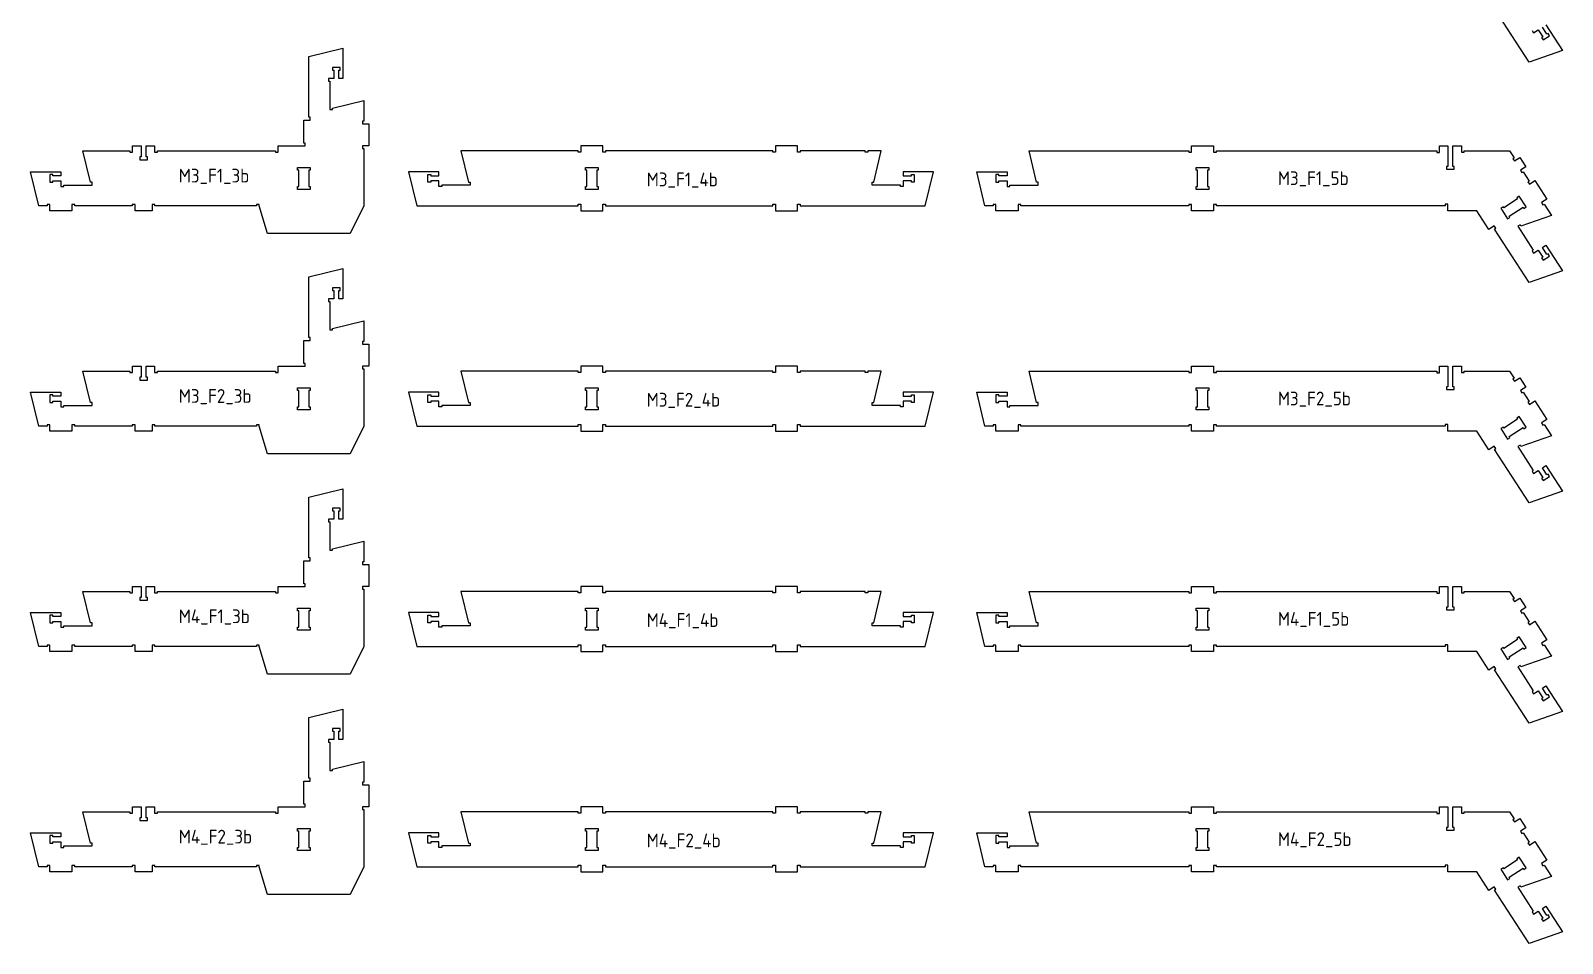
# Model space of a CAD drawing. Header units: millimetres. Extents: x -30325 to 14169, y -12596 to 6470.
# Drawn here: x 3209 to 8770, y -5319 to -2005 of the extents above; entities that cross this region are included whole.
import ezdxf

# ---------------------------------------------------------------- set-up
doc = ezdxf.new("R2010")
doc.units = ezdxf.units.MM
doc.header["$MEASUREMENT"] = 0
doc.layers.add('freeswerk_CODES', color=50, linetype='Continuous')

msp = doc.modelspace()

# ---------------------------------------------------------------- linework, layer by layer
for points in [[(8709.9, -1984.2), (8769.8, -2076.4), (8649.5, -2118.8), (8523.6, -1925.2)], [(8660, -2004.7), (8665.4, -2013.1), (8682.2, -2002.2), (8698.5, -2027.3), (8694.3, -2030.1), (8699.8, -2038.4), (8723.3, -2023.2), (8717.8, -2014.8), (8713.6, -2017.5), (8697.3, -1992.4)]]:
    msp.add_lwpolyline(points)
for points in [[(4418.7, -2333.3), (4413.7, -2333.3), (4413.7, -2343.3), (4436.7, -2343.3), (4436.7, -2423.3), (4413.7, -2423.3), (4413.7, -2433.3), (4418.7, -2433.3), (4418.7, -2641.3), (4368.7, -2741.3), (4068.7, -2741.3), (4038.7, -2641.3), (4038.7, -2636.3), (4028.7, -2636.3), (4028.7, -2641.3), (3659.7, -2641.3), (3659.7, -2636.3), (3649.7, -2636.3), (3649.7, -2659.3), (3587.7, -2659.3), (3587.7, -2636.3), (3577.7, -2636.3), (3577.7, -2641.3), (3368.7, -2641.3), (3368.7, -2636.3), (3358.7, -2636.3), (3358.7, -2659.3), (3278.7, -2659.3), (3278.7, -2636.3), (3268.7, -2636.3), (3268.7, -2641.3), (3238.7, -2641.3), (3208.7, -2517.3), (3318.7, -2517.3), (3318.7, -2532.3), (3288.7, -2532.3), (3288.7, -2527.3), (3278.7, -2527.3), (3278.7, -2555.3), (3288.7, -2555.3), (3288.7, -2550.3), (3318.7, -2550.3), (3318.7, -2570.3), (3328.7, -2570.3), (3328.7, -2565.3), (3432.2, -2565.3), (3432.2, -2555.3), (3426.2, -2555.3), (3398.7, -2441.3), (3568.7, -2441.3), (3568.7, -2446.3), (3578.7, -2446.3), (3578.7, -2423.3), (3609.7, -2423.3), (3609.7, -2463.3), (3604.7, -2463.3), (3604.7, -2473.3), (3632.7, -2473.3), (3632.7, -2463.3), (3627.7, -2463.3), (3627.7, -2423.3), (3658.7, -2423.3), (3658.7, -2446.3), (3668.7, -2446.3), (3668.7, -2441.3), (4097.7, -2441.3), (4097.7, -2446.3), (4107.7, -2446.3), (4107.7, -2423.3), (4205.7, -2423.3), (4205.7, -2413.3), (4200.7, -2413.3), (4200.7, -2329.3), (4223.7, -2329.3), (4223.7, -2319.3), (4218.7, -2319.3), (4218.7, -2098.2), (4342.7, -2068.2), (4342.7, -2178.2), (4327.7, -2178.2), (4327.7, -2148.2), (4332.7, -2148.2), (4332.7, -2138.2), (4304.7, -2138.2), (4304.7, -2148.2), (4309.7, -2148.2), (4309.7, -2178.2), (4289.7, -2178.2), (4289.7, -2188.2), (4294.7, -2188.2), (4294.7, -2291.7), (4304.7, -2291.7), (4304.7, -2285.8), (4418.7, -2258.2)], [(5196, -2635.3), (5206, -2635.3), (5206, -2659.3), (5286, -2659.3), (5286, -2635.3), (5296, -2635.3), (5296, -2641.3), (5903, -2641.3), (5903, -2635.3), (5913, -2635.3), (5913, -2659.3), (5993, -2659.3), (5993, -2635.3), (6003, -2635.3), (6003, -2641.3), (6456.7, -2641.3), (6487, -2517.3), (6377, -2517.3), (6377, -2532.3), (6407, -2532.3), (6407, -2527.3), (6417, -2527.3), (6417, -2555.3), (6407, -2555.3), (6407, -2550.3), (6377, -2550.3), (6377, -2570.3), (6367, -2570.3), (6367, -2565.3), (6263.5, -2565.3), (6263.5, -2555.3), (6269.5, -2555.3), (6297, -2441.3), (6248.8, -2441.3), (6248.8, -2446.3), (6238.8, -2446.3), (6238.8, -2441.3), (6003, -2441.3), (6003, -2446.3), (5993, -2446.3), (5993, -2423.3), (5913, -2423.3), (5913, -2446.3), (5903, -2446.3), (5903, -2441.3), (5296, -2441.3), (5296, -2446.3), (5286, -2446.3), (5286, -2423.3), (5206, -2423.3), (5206, -2446.3), (5196, -2446.3), (5196, -2441.3), (4771.1, -2441.3), (4798.7, -2555.3), (4804.7, -2555.3), (4804.7, -2565.3), (4701.1, -2565.3), (4701.1, -2570.3), (4691.1, -2570.3), (4691.1, -2550.3), (4661.1, -2550.3), (4661.1, -2555.3), (4651.1, -2555.3), (4651.1, -2527.3), (4661.1, -2527.3), (4661.1, -2532.3), (4691.1, -2532.3), (4691.1, -2517.3), (4581.1, -2517.3), (4611.1, -2641.3), (5196, -2641.3)], [(8344.5, -2641.3), (7513.5, -2641.3), (7513.5, -2636.3), (7503.5, -2636.3), (7503.5, -2659.3), (7423.5, -2659.3), (7423.5, -2636.3), (7413.5, -2636.3), (7413.5, -2641.3), (6803.5, -2641.3), (6803.5, -2636.3), (6793.5, -2636.3), (6793.5, -2659.3), (6713.5, -2659.3), (6713.5, -2636.3), (6703.5, -2636.3), (6703.5, -2641.3), (6673.5, -2641.3), (6643.5, -2517.3), (6753.5, -2517.3), (6753.5, -2532.3), (6723.5, -2532.3), (6723.5, -2527.3), (6713.5, -2527.3), (6713.5, -2555.3), (6723.5, -2555.3), (6723.5, -2550.3), (6753.5, -2550.3), (6753.5, -2570.3), (6763.5, -2570.3), (6763.5, -2565.3), (6867, -2565.3), (6867, -2555.3), (6861.1, -2555.3), (6833.5, -2441.3), (7413.5, -2441.3), (7413.5, -2446.3), (7423.5, -2446.3), (7423.5, -2423.3), (7503.5, -2423.3), (7503.5, -2446.3), (7513.5, -2446.3), (7513.5, -2441.3), (8313.5, -2441.3), (8313.5, -2447.3), (8323.5, -2447.3), (8323.5, -2423.3), (8354.5, -2423.3), (8354.5, -2498.3), (8349.5, -2498.3), (8349.5, -2508.3), (8377.5, -2508.3), (8377.5, -2498.3), (8372.5, -2498.3), (8372.5, -2423.3), (8403.5, -2423.3), (8403.5, -2446.3), (8413.5, -2446.3), (8413.5, -2441.3), (8577.6, -2441.3), (8594.3, -2466.9), (8590.1, -2469.7), (8595.5, -2478), (8614.8, -2465.5), (8636.6, -2499), (8617.3, -2511.6), (8622.8, -2520), (8627, -2517.2), (8648.8, -2550.8), (8644.6, -2553.5), (8650, -2561.9), (8669.3, -2549.3), (8712.9, -2616.4), (8693.6, -2629), (8699.1, -2637.3), (8703.3, -2634.6), (8730.2, -2676), (8619.4, -2714.7), (8616.1, -2709.7), (8607.7, -2715.1), (8664.2, -2802), (8660, -2804.7), (8665.4, -2813.1), (8682.2, -2802.2), (8698.5, -2827.3), (8694.3, -2830.1), (8699.8, -2838.4), (8723.3, -2823.2), (8717.8, -2814.8), (8713.6, -2817.5), (8697.3, -2792.4), (8709.9, -2784.2), (8769.8, -2876.4), (8649.5, -2918.8), (8523.6, -2725.2), (8527.8, -2722.4), (8522.3, -2714.1), (8503.1, -2726.6), (8459.3, -2659.3), (8354.5, -2659.3), (8354.5, -2634.6), (8344.5, -2634.6)], [(4218.5, -2571.3), (4223.5, -2571.3), (4223.5, -2581.3), (4177.5, -2581.3), (4177.5, -2571.3), (4182.5, -2571.3), (4182.5, -2511.3), (4177.5, -2511.3), (4177.5, -2501.3), (4223.5, -2501.3), (4223.5, -2511.3), (4218.5, -2511.3)], [(5269, -2581.3), (5223, -2581.3), (5223, -2571.3), (5228, -2571.3), (5228, -2511.3), (5223, -2511.3), (5223, -2501.3), (5269, -2501.3), (5269, -2511.3), (5264, -2511.3), (5264, -2571.3), (5269, -2571.3)], [(7445.5, -2511.3), (7440.5, -2511.3), (7440.5, -2501.3), (7486.5, -2501.3), (7486.5, -2511.3), (7481.5, -2511.3), (7481.5, -2571.3), (7486.5, -2571.3), (7486.5, -2581.3), (7440.5, -2581.3), (7440.5, -2571.3), (7445.5, -2571.3)], [(8607.5, -2615.7), (8557.2, -2648.4), (8554.5, -2644.3), (8546.1, -2649.7), (8571.2, -2688.3), (8579.6, -2682.8), (8576.8, -2678.6), (8627.1, -2645.9), (8629.9, -2650.1), (8638.3, -2644.7), (8613.2, -2606.1), (8604.8, -2611.6)], [(4418.7, -3133.3), (4413.7, -3133.3), (4413.7, -3143.3), (4436.7, -3143.3), (4436.7, -3223.3), (4413.7, -3223.3), (4413.7, -3233.3), (4418.7, -3233.3), (4418.7, -3441.3), (4368.7, -3541.3), (4068.7, -3541.3), (4038.7, -3441.3), (4038.7, -3436.3), (4028.7, -3436.3), (4028.7, -3441.3), (3659.7, -3441.3), (3659.7, -3436.3), (3649.7, -3436.3), (3649.7, -3459.3), (3587.7, -3459.3), (3587.7, -3436.3), (3577.7, -3436.3), (3577.7, -3441.3), (3368.7, -3441.3), (3368.7, -3436.3), (3358.7, -3436.3), (3358.7, -3459.3), (3278.7, -3459.3), (3278.7, -3436.3), (3268.7, -3436.3), (3268.7, -3441.3), (3238.7, -3441.3), (3208.7, -3317.3), (3318.7, -3317.3), (3318.7, -3332.3), (3288.7, -3332.3), (3288.7, -3327.3), (3278.7, -3327.3), (3278.7, -3355.3), (3288.7, -3355.3), (3288.7, -3350.3), (3318.7, -3350.3), (3318.7, -3370.3), (3328.7, -3370.3), (3328.7, -3365.3), (3432.2, -3365.3), (3432.2, -3355.3), (3426.2, -3355.3), (3398.7, -3241.3), (3568.7, -3241.3), (3568.7, -3246.3), (3578.7, -3246.3), (3578.7, -3223.3), (3609.7, -3223.3), (3609.7, -3263.3), (3604.7, -3263.3), (3604.7, -3273.3), (3632.7, -3273.3), (3632.7, -3263.3), (3627.7, -3263.3), (3627.7, -3223.3), (3658.7, -3223.3), (3658.7, -3246.3), (3668.7, -3246.3), (3668.7, -3241.3), (4097.7, -3241.3), (4097.7, -3246.3), (4107.7, -3246.3), (4107.7, -3223.3), (4205.7, -3223.3), (4205.7, -3213.3), (4200.7, -3213.3), (4200.7, -3129.3), (4223.7, -3129.3), (4223.7, -3119.3), (4218.7, -3119.3), (4218.7, -2898.2), (4342.7, -2868.2), (4342.7, -2978.2), (4327.7, -2978.2), (4327.7, -2948.2), (4332.7, -2948.2), (4332.7, -2938.2), (4304.7, -2938.2), (4304.7, -2948.2), (4309.7, -2948.2), (4309.7, -2978.2), (4289.7, -2978.2), (4289.7, -2988.2), (4294.7, -2988.2), (4294.7, -3091.7), (4304.7, -3091.7), (4304.7, -3085.8), (4418.7, -3058.2)], [(5196, -3435.3), (5206, -3435.3), (5206, -3459.3), (5286, -3459.3), (5286, -3435.3), (5296, -3435.3), (5296, -3441.3), (5903, -3441.3), (5903, -3435.3), (5913, -3435.3), (5913, -3459.3), (5993, -3459.3), (5993, -3435.3), (6003, -3435.3), (6003, -3441.3), (6456.7, -3441.3), (6487, -3317.3), (6377, -3317.3), (6377, -3332.3), (6407, -3332.3), (6407, -3327.3), (6417, -3327.3), (6417, -3355.3), (6407, -3355.3), (6407, -3350.3), (6377, -3350.3), (6377, -3370.3), (6367, -3370.3), (6367, -3365.3), (6263.5, -3365.3), (6263.5, -3355.3), (6269.5, -3355.3), (6297, -3241.3), (6248.8, -3241.3), (6248.8, -3246.3), (6238.8, -3246.3), (6238.8, -3241.3), (6003, -3241.3), (6003, -3246.3), (5993, -3246.3), (5993, -3223.3), (5913, -3223.3), (5913, -3246.3), (5903, -3246.3), (5903, -3241.3), (5296, -3241.3), (5296, -3246.3), (5286, -3246.3), (5286, -3223.3), (5206, -3223.3), (5206, -3246.3), (5196, -3246.3), (5196, -3241.3), (4771.1, -3241.3), (4798.7, -3355.3), (4804.7, -3355.3), (4804.7, -3365.3), (4701.1, -3365.3), (4701.1, -3370.3), (4691.1, -3370.3), (4691.1, -3350.3), (4661.1, -3350.3), (4661.1, -3355.3), (4651.1, -3355.3), (4651.1, -3327.3), (4661.1, -3327.3), (4661.1, -3332.3), (4691.1, -3332.3), (4691.1, -3317.3), (4581.1, -3317.3), (4611.1, -3441.3), (5196, -3441.3)], [(8344.5, -3441.3), (7513.5, -3441.3), (7513.5, -3436.3), (7503.5, -3436.3), (7503.5, -3459.3), (7423.5, -3459.3), (7423.5, -3436.3), (7413.5, -3436.3), (7413.5, -3441.3), (6803.5, -3441.3), (6803.5, -3436.3), (6793.5, -3436.3), (6793.5, -3459.3), (6713.5, -3459.3), (6713.5, -3436.3), (6703.5, -3436.3), (6703.5, -3441.3), (6673.5, -3441.3), (6643.5, -3317.3), (6753.5, -3317.3), (6753.5, -3332.3), (6723.5, -3332.3), (6723.5, -3327.3), (6713.5, -3327.3), (6713.5, -3355.3), (6723.5, -3355.3), (6723.5, -3350.3), (6753.5, -3350.3), (6753.5, -3370.3), (6763.5, -3370.3), (6763.5, -3365.3), (6867, -3365.3), (6867, -3355.3), (6861.1, -3355.3), (6833.5, -3241.3), (7413.5, -3241.3), (7413.5, -3246.3), (7423.5, -3246.3), (7423.5, -3223.3), (7503.5, -3223.3), (7503.5, -3246.3), (7513.5, -3246.3), (7513.5, -3241.3), (8313.5, -3241.3), (8313.5, -3247.3), (8323.5, -3247.3), (8323.5, -3223.3), (8354.5, -3223.3), (8354.5, -3298.3), (8349.5, -3298.3), (8349.5, -3308.3), (8377.5, -3308.3), (8377.5, -3298.3), (8372.5, -3298.3), (8372.5, -3223.3), (8403.5, -3223.3), (8403.5, -3246.3), (8413.5, -3246.3), (8413.5, -3241.3), (8577.6, -3241.3), (8594.3, -3266.9), (8590.1, -3269.7), (8595.5, -3278), (8614.8, -3265.5), (8636.6, -3299), (8617.3, -3311.6), (8622.8, -3320), (8627, -3317.2), (8648.8, -3350.8), (8644.6, -3353.5), (8650, -3361.9), (8669.3, -3349.3), (8712.9, -3416.4), (8693.6, -3429), (8699.1, -3437.3), (8703.3, -3434.6), (8730.2, -3476), (8619.4, -3514.7), (8616.1, -3509.7), (8607.7, -3515.1), (8664.2, -3602), (8660, -3604.7), (8665.4, -3613.1), (8682.2, -3602.2), (8698.5, -3627.3), (8694.3, -3630.1), (8699.8, -3638.4), (8723.3, -3623.2), (8717.8, -3614.8), (8713.6, -3617.5), (8697.3, -3592.4), (8709.9, -3584.2), (8769.8, -3676.4), (8649.5, -3718.8), (8523.6, -3525.2), (8527.8, -3522.4), (8522.3, -3514.1), (8503.1, -3526.6), (8459.3, -3459.3), (8354.5, -3459.3), (8354.5, -3434.6), (8344.5, -3434.6)], [(4218.5, -3371.3), (4223.5, -3371.3), (4223.5, -3381.3), (4177.5, -3381.3), (4177.5, -3371.3), (4182.5, -3371.3), (4182.5, -3311.3), (4177.5, -3311.3), (4177.5, -3301.3), (4223.5, -3301.3), (4223.5, -3311.3), (4218.5, -3311.3)], [(5269, -3381.3), (5223, -3381.3), (5223, -3371.3), (5228, -3371.3), (5228, -3311.3), (5223, -3311.3), (5223, -3301.3), (5269, -3301.3), (5269, -3311.3), (5264, -3311.3), (5264, -3371.3), (5269, -3371.3)], [(7445.5, -3311.3), (7440.5, -3311.3), (7440.5, -3301.3), (7486.5, -3301.3), (7486.5, -3311.3), (7481.5, -3311.3), (7481.5, -3371.3), (7486.5, -3371.3), (7486.5, -3381.3), (7440.5, -3381.3), (7440.5, -3371.3), (7445.5, -3371.3)], [(8607.5, -3415.7), (8557.2, -3448.4), (8554.5, -3444.3), (8546.1, -3449.7), (8571.2, -3488.3), (8579.6, -3482.8), (8576.8, -3478.6), (8627.1, -3445.9), (8629.9, -3450.1), (8638.3, -3444.7), (8613.2, -3406.1), (8604.8, -3411.6)], [(4418.7, -3933.3), (4413.7, -3933.3), (4413.7, -3943.3), (4436.7, -3943.3), (4436.7, -4023.3), (4413.7, -4023.3), (4413.7, -4033.3), (4418.7, -4033.3), (4418.7, -4241.3), (4368.7, -4341.3), (4068.7, -4341.3), (4038.7, -4241.3), (4038.7, -4236.3), (4028.7, -4236.3), (4028.7, -4241.3), (3659.7, -4241.3), (3659.7, -4236.3), (3649.7, -4236.3), (3649.7, -4259.3), (3587.7, -4259.3), (3587.7, -4236.3), (3577.7, -4236.3), (3577.7, -4241.3), (3368.7, -4241.3), (3368.7, -4236.3), (3358.7, -4236.3), (3358.7, -4259.3), (3278.7, -4259.3), (3278.7, -4236.3), (3268.7, -4236.3), (3268.7, -4241.3), (3238.7, -4241.3), (3208.7, -4117.3), (3318.7, -4117.3), (3318.7, -4132.3), (3288.7, -4132.3), (3288.7, -4127.3), (3278.7, -4127.3), (3278.7, -4155.3), (3288.7, -4155.3), (3288.7, -4150.3), (3318.7, -4150.3), (3318.7, -4170.3), (3328.7, -4170.3), (3328.7, -4165.3), (3432.2, -4165.3), (3432.2, -4155.3), (3426.2, -4155.3), (3398.7, -4041.3), (3568.7, -4041.3), (3568.7, -4046.3), (3578.7, -4046.3), (3578.7, -4023.3), (3609.7, -4023.3), (3609.7, -4063.3), (3604.7, -4063.3), (3604.7, -4073.3), (3632.7, -4073.3), (3632.7, -4063.3), (3627.7, -4063.3), (3627.7, -4023.3), (3658.7, -4023.3), (3658.7, -4046.3), (3668.7, -4046.3), (3668.7, -4041.3), (4097.7, -4041.3), (4097.7, -4046.3), (4107.7, -4046.3), (4107.7, -4023.3), (4205.7, -4023.3), (4205.7, -4013.3), (4200.7, -4013.3), (4200.7, -3929.3), (4223.7, -3929.3), (4223.7, -3919.3), (4218.7, -3919.3), (4218.7, -3698.2), (4342.7, -3668.2), (4342.7, -3778.2), (4327.7, -3778.2), (4327.7, -3748.2), (4332.7, -3748.2), (4332.7, -3738.2), (4304.7, -3738.2), (4304.7, -3748.2), (4309.7, -3748.2), (4309.7, -3778.2), (4289.7, -3778.2), (4289.7, -3788.2), (4294.7, -3788.2), (4294.7, -3891.7), (4304.7, -3891.7), (4304.7, -3885.8), (4418.7, -3858.2)], [(5196, -4235.3), (5206, -4235.3), (5206, -4259.3), (5286, -4259.3), (5286, -4235.3), (5296, -4235.3), (5296, -4241.3), (5903, -4241.3), (5903, -4235.3), (5913, -4235.3), (5913, -4259.3), (5993, -4259.3), (5993, -4235.3), (6003, -4235.3), (6003, -4241.3), (6456.7, -4241.3), (6487, -4117.3), (6377, -4117.3), (6377, -4132.3), (6407, -4132.3), (6407, -4127.3), (6417, -4127.3), (6417, -4155.3), (6407, -4155.3), (6407, -4150.3), (6377, -4150.3), (6377, -4170.3), (6367, -4170.3), (6367, -4165.3), (6263.5, -4165.3), (6263.5, -4155.3), (6269.5, -4155.3), (6297, -4041.3), (6248.8, -4041.3), (6248.8, -4046.3), (6238.8, -4046.3), (6238.8, -4041.3), (6003, -4041.3), (6003, -4046.3), (5993, -4046.3), (5993, -4023.3), (5913, -4023.3), (5913, -4046.3), (5903, -4046.3), (5903, -4041.3), (5296, -4041.3), (5296, -4046.3), (5286, -4046.3), (5286, -4023.3), (5206, -4023.3), (5206, -4046.3), (5196, -4046.3), (5196, -4041.3), (4771.1, -4041.3), (4798.7, -4155.3), (4804.7, -4155.3), (4804.7, -4165.3), (4701.1, -4165.3), (4701.1, -4170.3), (4691.1, -4170.3), (4691.1, -4150.3), (4661.1, -4150.3), (4661.1, -4155.3), (4651.1, -4155.3), (4651.1, -4127.3), (4661.1, -4127.3), (4661.1, -4132.3), (4691.1, -4132.3), (4691.1, -4117.3), (4581.1, -4117.3), (4611.1, -4241.3), (5196, -4241.3)], [(8344.5, -4241.3), (7513.5, -4241.3), (7513.5, -4236.3), (7503.5, -4236.3), (7503.5, -4259.3), (7423.5, -4259.3), (7423.5, -4236.3), (7413.5, -4236.3), (7413.5, -4241.3), (6803.5, -4241.3), (6803.5, -4236.3), (6793.5, -4236.3), (6793.5, -4259.3), (6713.5, -4259.3), (6713.5, -4236.3), (6703.5, -4236.3), (6703.5, -4241.3), (6673.5, -4241.3), (6643.5, -4117.3), (6753.5, -4117.3), (6753.5, -4132.3), (6723.5, -4132.3), (6723.5, -4127.3), (6713.5, -4127.3), (6713.5, -4155.3), (6723.5, -4155.3), (6723.5, -4150.3), (6753.5, -4150.3), (6753.5, -4170.3), (6763.5, -4170.3), (6763.5, -4165.3), (6867, -4165.3), (6867, -4155.3), (6861.1, -4155.3), (6833.5, -4041.3), (7413.5, -4041.3), (7413.5, -4046.3), (7423.5, -4046.3), (7423.5, -4023.3), (7503.5, -4023.3), (7503.5, -4046.3), (7513.5, -4046.3), (7513.5, -4041.3), (8313.5, -4041.3), (8313.5, -4047.3), (8323.5, -4047.3), (8323.5, -4023.3), (8354.5, -4023.3), (8354.5, -4098.3), (8349.5, -4098.3), (8349.5, -4108.3), (8377.5, -4108.3), (8377.5, -4098.3), (8372.5, -4098.3), (8372.5, -4023.3), (8403.5, -4023.3), (8403.5, -4046.3), (8413.5, -4046.3), (8413.5, -4041.3), (8577.6, -4041.3), (8594.3, -4066.9), (8590.1, -4069.7), (8595.5, -4078), (8614.8, -4065.5), (8636.6, -4099), (8617.3, -4111.6), (8622.8, -4120), (8627, -4117.2), (8648.8, -4150.8), (8644.6, -4153.5), (8650, -4161.9), (8669.3, -4149.3), (8712.9, -4216.4), (8693.6, -4229), (8699.1, -4237.3), (8703.3, -4234.6), (8730.2, -4276), (8619.4, -4314.7), (8616.1, -4309.7), (8607.7, -4315.1), (8664.2, -4402), (8660, -4404.7), (8665.4, -4413.1), (8682.2, -4402.2), (8698.5, -4427.3), (8694.3, -4430.1), (8699.8, -4438.4), (8723.3, -4423.2), (8717.8, -4414.8), (8713.6, -4417.5), (8697.3, -4392.4), (8709.9, -4384.2), (8769.8, -4476.4), (8649.5, -4518.8), (8523.6, -4325.2), (8527.8, -4322.4), (8522.3, -4314.1), (8503.1, -4326.6), (8459.3, -4259.3), (8354.5, -4259.3), (8354.5, -4234.6), (8344.5, -4234.6)], [(4218.5, -4171.3), (4223.5, -4171.3), (4223.5, -4181.3), (4177.5, -4181.3), (4177.5, -4171.3), (4182.5, -4171.3), (4182.5, -4111.3), (4177.5, -4111.3), (4177.5, -4101.3), (4223.5, -4101.3), (4223.5, -4111.3), (4218.5, -4111.3)], [(5269, -4181.3), (5223, -4181.3), (5223, -4171.3), (5228, -4171.3), (5228, -4111.3), (5223, -4111.3), (5223, -4101.3), (5269, -4101.3), (5269, -4111.3), (5264, -4111.3), (5264, -4171.3), (5269, -4171.3)], [(7445.5, -4111.3), (7440.5, -4111.3), (7440.5, -4101.3), (7486.5, -4101.3), (7486.5, -4111.3), (7481.5, -4111.3), (7481.5, -4171.3), (7486.5, -4171.3), (7486.5, -4181.3), (7440.5, -4181.3), (7440.5, -4171.3), (7445.5, -4171.3)], [(8607.5, -4215.7), (8557.2, -4248.4), (8554.5, -4244.3), (8546.1, -4249.7), (8571.2, -4288.3), (8579.6, -4282.8), (8576.8, -4278.6), (8627.1, -4245.9), (8629.9, -4250.1), (8638.3, -4244.7), (8613.2, -4206.1), (8604.8, -4211.6)], [(4418.7, -4733.3), (4413.7, -4733.3), (4413.7, -4743.3), (4436.7, -4743.3), (4436.7, -4823.3), (4413.7, -4823.3), (4413.7, -4833.3), (4418.7, -4833.3), (4418.7, -5041.3), (4368.7, -5141.3), (4068.7, -5141.3), (4038.7, -5041.3), (4038.7, -5036.3), (4028.7, -5036.3), (4028.7, -5041.3), (3659.7, -5041.3), (3659.7, -5036.3), (3649.7, -5036.3), (3649.7, -5059.3), (3587.7, -5059.3), (3587.7, -5036.3), (3577.7, -5036.3), (3577.7, -5041.3), (3368.7, -5041.3), (3368.7, -5036.3), (3358.7, -5036.3), (3358.7, -5059.3), (3278.7, -5059.3), (3278.7, -5036.3), (3268.7, -5036.3), (3268.7, -5041.3), (3238.7, -5041.3), (3208.7, -4917.3), (3318.7, -4917.3), (3318.7, -4932.3), (3288.7, -4932.3), (3288.7, -4927.3), (3278.7, -4927.3), (3278.7, -4955.3), (3288.7, -4955.3), (3288.7, -4950.3), (3318.7, -4950.3), (3318.7, -4970.3), (3328.7, -4970.3), (3328.7, -4965.3), (3432.2, -4965.3), (3432.2, -4955.3), (3426.2, -4955.3), (3398.7, -4841.3), (3568.7, -4841.3), (3568.7, -4846.3), (3578.7, -4846.3), (3578.7, -4823.3), (3609.7, -4823.3), (3609.7, -4863.3), (3604.7, -4863.3), (3604.7, -4873.3), (3632.7, -4873.3), (3632.7, -4863.3), (3627.7, -4863.3), (3627.7, -4823.3), (3658.7, -4823.3), (3658.7, -4846.3), (3668.7, -4846.3), (3668.7, -4841.3), (4097.7, -4841.3), (4097.7, -4846.3), (4107.7, -4846.3), (4107.7, -4823.3), (4205.7, -4823.3), (4205.7, -4813.3), (4200.7, -4813.3), (4200.7, -4729.3), (4223.7, -4729.3), (4223.7, -4719.3), (4218.7, -4719.3), (4218.7, -4498.2), (4342.7, -4468.2), (4342.7, -4578.2), (4327.7, -4578.2), (4327.7, -4548.2), (4332.7, -4548.2), (4332.7, -4538.2), (4304.7, -4538.2), (4304.7, -4548.2), (4309.7, -4548.2), (4309.7, -4578.2), (4289.7, -4578.2), (4289.7, -4588.2), (4294.7, -4588.2), (4294.7, -4691.7), (4304.7, -4691.7), (4304.7, -4685.8), (4418.7, -4658.2)], [(5196, -5035.3), (5206, -5035.3), (5206, -5059.3), (5286, -5059.3), (5286, -5035.3), (5296, -5035.3), (5296, -5041.3), (5903, -5041.3), (5903, -5035.3), (5913, -5035.3), (5913, -5059.3), (5993, -5059.3), (5993, -5035.3), (6003, -5035.3), (6003, -5041.3), (6456.7, -5041.3), (6487, -4917.3), (6377, -4917.3), (6377, -4932.3), (6407, -4932.3), (6407, -4927.3), (6417, -4927.3), (6417, -4955.3), (6407, -4955.3), (6407, -4950.3), (6377, -4950.3), (6377, -4970.3), (6367, -4970.3), (6367, -4965.3), (6263.5, -4965.3), (6263.5, -4955.3), (6269.5, -4955.3), (6297, -4841.3), (6248.8, -4841.3), (6248.8, -4846.3), (6238.8, -4846.3), (6238.8, -4841.3), (6003, -4841.3), (6003, -4846.3), (5993, -4846.3), (5993, -4823.3), (5913, -4823.3), (5913, -4846.3), (5903, -4846.3), (5903, -4841.3), (5296, -4841.3), (5296, -4846.3), (5286, -4846.3), (5286, -4823.3), (5206, -4823.3), (5206, -4846.3), (5196, -4846.3), (5196, -4841.3), (4771.1, -4841.3), (4798.7, -4955.3), (4804.7, -4955.3), (4804.7, -4965.3), (4701.1, -4965.3), (4701.1, -4970.3), (4691.1, -4970.3), (4691.1, -4950.3), (4661.1, -4950.3), (4661.1, -4955.3), (4651.1, -4955.3), (4651.1, -4927.3), (4661.1, -4927.3), (4661.1, -4932.3), (4691.1, -4932.3), (4691.1, -4917.3), (4581.1, -4917.3), (4611.1, -5041.3), (5196, -5041.3)], [(8344.5, -5041.3), (7513.5, -5041.3), (7513.5, -5036.3), (7503.5, -5036.3), (7503.5, -5059.3), (7423.5, -5059.3), (7423.5, -5036.3), (7413.5, -5036.3), (7413.5, -5041.3), (6803.5, -5041.3), (6803.5, -5036.3), (6793.5, -5036.3), (6793.5, -5059.3), (6713.5, -5059.3), (6713.5, -5036.3), (6703.5, -5036.3), (6703.5, -5041.3), (6673.5, -5041.3), (6643.5, -4917.3), (6753.5, -4917.3), (6753.5, -4932.3), (6723.5, -4932.3), (6723.5, -4927.3), (6713.5, -4927.3), (6713.5, -4955.3), (6723.5, -4955.3), (6723.5, -4950.3), (6753.5, -4950.3), (6753.5, -4970.3), (6763.5, -4970.3), (6763.5, -4965.3), (6867, -4965.3), (6867, -4955.3), (6861.1, -4955.3), (6833.5, -4841.3), (7413.5, -4841.3), (7413.5, -4846.3), (7423.5, -4846.3), (7423.5, -4823.3), (7503.5, -4823.3), (7503.5, -4846.3), (7513.5, -4846.3), (7513.5, -4841.3), (8313.5, -4841.3), (8313.5, -4847.3), (8323.5, -4847.3), (8323.5, -4823.3), (8354.5, -4823.3), (8354.5, -4898.3), (8349.5, -4898.3), (8349.5, -4908.3), (8377.5, -4908.3), (8377.5, -4898.3), (8372.5, -4898.3), (8372.5, -4823.3), (8403.5, -4823.3), (8403.5, -4846.3), (8413.5, -4846.3), (8413.5, -4841.3), (8577.6, -4841.3), (8594.3, -4866.9), (8590.1, -4869.7), (8595.5, -4878), (8614.8, -4865.5), (8636.6, -4899), (8617.3, -4911.6), (8622.8, -4920), (8627, -4917.2), (8648.8, -4950.8), (8644.6, -4953.5), (8650, -4961.9), (8669.3, -4949.3), (8712.9, -5016.4), (8693.6, -5029), (8699.1, -5037.3), (8703.3, -5034.6), (8730.2, -5076), (8619.4, -5114.7), (8616.1, -5109.7), (8607.7, -5115.1), (8664.2, -5202), (8660, -5204.7), (8665.4, -5213.1), (8682.2, -5202.2), (8698.5, -5227.3), (8694.3, -5230.1), (8699.8, -5238.4), (8723.3, -5223.2), (8717.8, -5214.8), (8713.6, -5217.5), (8697.3, -5192.4), (8709.9, -5184.2), (8769.8, -5276.4), (8649.5, -5318.8), (8523.6, -5125.2), (8527.8, -5122.4), (8522.3, -5114.1), (8503.1, -5126.6), (8459.3, -5059.3), (8354.5, -5059.3), (8354.5, -5034.6), (8344.5, -5034.6)], [(4218.5, -4971.3), (4223.5, -4971.3), (4223.5, -4981.3), (4177.5, -4981.3), (4177.5, -4971.3), (4182.5, -4971.3), (4182.5, -4911.3), (4177.5, -4911.3), (4177.5, -4901.3), (4223.5, -4901.3), (4223.5, -4911.3), (4218.5, -4911.3)], [(5269, -4981.3), (5223, -4981.3), (5223, -4971.3), (5228, -4971.3), (5228, -4911.3), (5223, -4911.3), (5223, -4901.3), (5269, -4901.3), (5269, -4911.3), (5264, -4911.3), (5264, -4971.3), (5269, -4971.3)], [(7445.5, -4911.3), (7440.5, -4911.3), (7440.5, -4901.3), (7486.5, -4901.3), (7486.5, -4911.3), (7481.5, -4911.3), (7481.5, -4971.3), (7486.5, -4971.3), (7486.5, -4981.3), (7440.5, -4981.3), (7440.5, -4971.3), (7445.5, -4971.3)], [(8607.5, -5015.7), (8557.2, -5048.4), (8554.5, -5044.3), (8546.1, -5049.7), (8571.2, -5088.3), (8579.6, -5082.8), (8576.8, -5078.6), (8627.1, -5045.9), (8629.9, -5050.1), (8638.3, -5044.7), (8613.2, -5006.1), (8604.8, -5011.6)]]:
    msp.add_lwpolyline(points, close=True)

# ---------------------------------------------------------------- texts
at = {"layer": 'freeswerk_CODES', "char_height": 50, "attachment_point": 1}
for s, insert in [('{\\Fiso|c0;M3_F1_3b}', (3746.6, -2506.3)), ('{\\Fiso|c0;M3_F1_4b}', (5445.5, -2520)), ('{\\Fiso|c0;M3_F1_5b}', (7737, -2515.6)), ('{\\Fiso|c0;M3_F2_3b}', (3746.6, -3306.3)), ('{\\Fiso|c0;M3_F2_4b}', (5445.5, -3320)), ('{\\Fiso|c0;M3_F2_5b}', (7737, -3315.6)), ('{\\Fiso|c0;M4_F1_3b}', (3746.6, -4106.3)), ('{\\Fiso|c0;M4_F1_4b}', (5445.5, -4120)), ('{\\Fiso|c0;M4_F1_5b}', (7737, -4115.6)), ('{\\Fiso|c0;M4_F2_3b}', (3746.6, -4906.3)), ('{\\Fiso|c0;M4_F2_4b}', (5445.5, -4920)), ('{\\Fiso|c0;M4_F2_5b}', (7737, -4915.6))]:
    msp.add_mtext_dynamic_manual_height_columns(s, width=318.081, gutter_width=1456.3, heights=[0], dxfattribs=dict(at, insert=insert))

doc.saveas('drawing.dxf')
